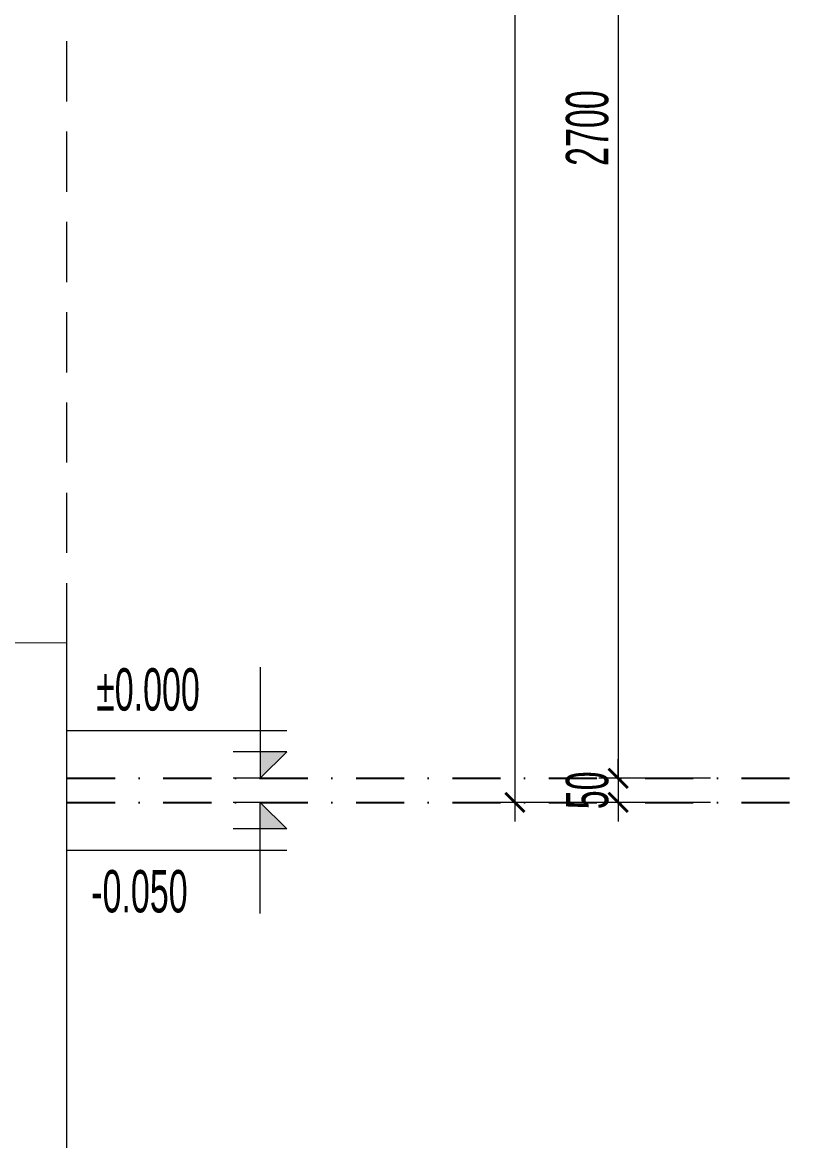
# Model space of a CAD drawing. Header units: inches. Extents: x 274208 to 641690, y -81912 to 129129.
# Drawn here: x 451310 to 452918, y -13170 to -10848 of the extents above; entities that cross this region are included whole.
import ezdxf
from ezdxf.enums import TextEntityAlignment as Align

# ---------------------------------------------------------------- set-up
doc = ezdxf.new("R2010")
doc.units = ezdxf.units.IN
doc.header["$MEASUREMENT"] = 0
doc.header["$PDMODE"] = 3
doc.linetypes.add('$1$HIDDEN', pattern=[0.375, 0.25, -0.125])
doc.linetypes.add('DASHDOT', pattern=[1, 0.5, -0.25, 0, -0.25])
for name, color, linetype, lineweight in [('05.Text', 253, 'Continuous', 18), ('08.Dim', 156, 'Continuous', 15), ('Alliance-manh', 8, 'Continuous', 13), ('DIM', 252, 'Continuous', 20)]:
    doc.layers.add(name, color=color, linetype=linetype, lineweight=lineweight)
doc.layers.add('text', color=7, linetype='Continuous')
doc.layers.add('TRUC', color=250, linetype='DASHDOT')
doc.styles.add('TT5_Text Dim', font='hoatbif.shx', dxfattribs={"width": 0.6})
doc.dimstyles.new('TT5_Dim 1-40', dxfattribs={"dimscale": 40, "dimtxt": 2.2, "dimasz": 1, "dimexe": 1, "dimexo": 0.5, "dimgap": 0.5, "dimtad": 1, "dimdec": 0, "dimzin": 0, "dimdsep": 46, "dimtxsty": 'TT5_Text Dim', "dimblk": 'ARCHTICK', "dimcen": 0, "dimdle": 1, "dimclrd": 256, "dimclre": 256, "dimclrt": 1, "dimadec": 0, "dimazin": 0, "dimtfac": 0.015, "dimtdec": 0, "dimtix": 1, "dimtmove": 2, "dimatfit": 3, "dimldrblk": 'DOT', "dimfxl": 1, "dimtolj": 1, "dimtzin": 0, "dimlwd": -1, "dimlwe": -1, "dimarcsym": 1})

# ---------------------------------------------------------------- blocks, each defined once
blk = doc.blocks.new('A$C4E7C6F34')
at = {"layer": 'DIM'}
blk.add_hatch(color=256, dxfattribs=at).paths.add_polyline_path([(-38.5, 0), (-38.5, 137.8), (-177.6, 137.8)])
for p, q in [((-38.5, 576), (-38.5, 0)), ((964.2, 247.8), (-177.6, 247.8)), ((-177.6, 137.8), (100.7, 137.8)), ((-177.6, 137.8), (-38.5, 0)), ((-177.6, 0), (100.6, 0))]:
    blk.add_line(p, q, dxfattribs=at)
at = {"layer": 'text', "style": 'TT5_Text Dim', "flags": 8}
blk.add_attdef('%%P0.000', text='', height=220, dxfattribs=at).set_placement((102.4, 461.3), align=Align.MIDDLE_LEFT)
blk = doc.blocks.new('_ARCHTICK')
at = {"color": 0, "linetype": 'ByBlock', "const_width": 0.15}
blk.add_lwpolyline([(-0.5, -0.5), (0.5, 0.5)], dxfattribs=at)
blk = doc.blocks.new('*D1271')
at = {"layer": '08.Dim', "transparency": 16777216}
for p, q in [((452547.4, -9677.3), (452547.4, -12457.3)), ((452739.1, -9717.3), (452507.4, -9717.3)), ((452739.1, -12417.3), (452507.4, -12417.3))]:
    blk.add_line(p, q, dxfattribs=at)
at = {"layer": 'Defpoints', "color": 0, "transparency": 16777216}
for p in [(452759.1, -9717.3), (452547.4, -12417.3), (452759.1, -12417.3)]:
    blk.add_point(p, dxfattribs=at)
at = {"layer": '08.Dim', "transparency": 16777216, "xscale": 40, "yscale": 40, "zscale": 40}
for p, rotation in [((452547.4, -9717.3), 90), ((452547.4, -12417.3), 270)]:
    blk.add_blockref('_ARCHTICK', p, dxfattribs=dict(at, rotation=rotation))
at = {"layer": '08.Dim', "color": 1, "transparency": 16777216, "insert": (452483.4, -11067.3), "char_height": 88, "attachment_point": 5, "rotation": 90, "style": 'TT5_Text Dim'}
blk.add_mtext('\\A1;2700', dxfattribs=at)
blk = doc.blocks.new('_DOT')
at = {"color": 1, "linetype": 'ByBlock'}
blk.add_line((-0.5, 0), (-1, 0), dxfattribs=at)
at = {"color": 1, "linetype": 'ByBlock', "const_width": 0.5}
blk.add_lwpolyline([(-0.25, 0, 1), (0.25, 0, 1)], format="xyb", close=True, dxfattribs=at)
blk = doc.blocks.new('*D1272')
at = {"layer": '08.Dim', "transparency": 16777216}
for p, q in [((452547.4, -12417.3), (452547.4, -12377.3)), ((452739.1, -12417.3), (452507.4, -12417.3)), ((452547.4, -12417.3), (452547.4, -12467.3)), ((452739.1, -12467.3), (452507.4, -12467.3)), ((452547.4, -12467.3), (452547.4, -12507.3))]:
    blk.add_line(p, q, dxfattribs=at)
at = {"layer": 'Defpoints', "color": 0, "transparency": 16777216}
for p in [(452759.1, -12417.3), (452547.4, -12467.3), (452759.1, -12467.3)]:
    blk.add_point(p, dxfattribs=at)
at = {"layer": '08.Dim', "transparency": 16777216, "xscale": 40, "yscale": 40, "zscale": 40}
for p, rotation in [((452547.4, -12417.3), 270), ((452547.4, -12467.3), 90)]:
    blk.add_blockref('_ARCHTICK', p, dxfattribs=dict(at, rotation=rotation))
at = {"layer": '08.Dim', "color": 1, "transparency": 16777216, "insert": (452483.4, -12442.3), "char_height": 88, "attachment_point": 5, "rotation": 90, "style": 'TT5_Text Dim'}
blk.add_mtext('\\A1;50', dxfattribs=at)
blk = doc.blocks.new('*D1273')
at = {"layer": '08.Dim', "transparency": 16777216}
for p, q in [((452333.1, -8577.3), (452333.1, -12507.3)), ((452739.1, -8617.3), (452293.1, -8617.3)), ((452739.1, -12467.3), (452293.1, -12467.3))]:
    blk.add_line(p, q, dxfattribs=at)
at = {"layer": 'Defpoints', "color": 0, "transparency": 16777216}
for p in [(452759.1, -8617.3), (452333.1, -12467.3), (452759.1, -12467.3)]:
    blk.add_point(p, dxfattribs=at)
at = {"layer": '08.Dim', "transparency": 16777216, "xscale": 40, "yscale": 40, "zscale": 40}
for p, rotation in [((452333.1, -8617.3), 90), ((452333.1, -12467.3), 270)]:
    blk.add_blockref('_ARCHTICK', p, dxfattribs=dict(at, rotation=rotation))
at = {"layer": '08.Dim', "color": 1, "transparency": 16777216, "insert": (452269.1, -10542.3), "char_height": 88, "attachment_point": 5, "rotation": 90, "style": 'TT5_Text Dim'}
blk.add_mtext('\\A1;3850', dxfattribs=at)

msp = doc.modelspace()

# ---------------------------------------------------------------- linework, layer by layer
at = {"layer": '05.Text', "color": 6, "linetype": '$1$HIDDEN', "ltscale": 500}
msp.add_line((451402.7, -12136.9), (451402.7, -3290.3), dxfattribs=at)
at = {"layer": 'Alliance-manh', "ltscale": 2}
msp.add_lwpolyline([(451402.7, -14610.2), (451402.7, -12136.9), (444454.5, -12134.3)], dxfattribs=at)
at = {"layer": 'TRUC', "ltscale": 200}
for points in [[(451402.7, -12417.3), (458514.4, -12417.3)], [(451402.7, -12467.3), (458514.4, -12467.3)]]:
    msp.add_lwpolyline(points, dxfattribs=at)

# ---------------------------------------------------------------- block references
at = {"layer": '08.Dim'}
ref = msp.add_blockref('A$C4E7C6F34', (451788.4, -12417.3), dxfattribs=dict(at, xscale=-0.4, yscale=0.4, zscale=0.4))
ref.add_attrib('%%P0.000', '%%P0.000', dxfattribs={"layer": 'text', "height": 88, "style": 'TT5_Text Dim', "width": 0.6, "flags": 8}).set_placement((451463.3, -12232.7), align=Align.MIDDLE_LEFT)
ref = msp.add_blockref('A$C4E7C6F34', (451788.4, -12467.3), dxfattribs=dict(at, xscale=0.4, yscale=0.4, zscale=0.4, rotation=180))
ref.add_attrib('%%P0.000', '-0.050', dxfattribs={"layer": 'text', "height": 88, "style": 'TT5_Text Dim', "width": 0.6, "flags": 8}).set_placement((451453.2, -12651.8), align=Align.MIDDLE_LEFT)

# ---------------------------------------------------------------- dimensions: what is measured, and where the dimension line sits
for base, p1, p2, picture, middle in [((452333.1, -12467.3), (452759.1, -8617.3), (452759.1, -12467.3), '*D1273', (452269.1, -10542.3)), ((452547.4, -12417.3), (452759.1, -9717.3), (452759.1, -12417.3), '*D1271', (452483.4, -11067.3)), ((452547.4, -12467.3), (452759.1, -12417.3), (452759.1, -12467.3), '*D1272', (452483.4, -12442.3))]:
    dim = msp.add_linear_dim(base=base, p1=p1, p2=p2, angle=90, dimstyle='TT5_Dim 1-40', dxfattribs=at)
    dim.commit()
    dim.dimension.update_dxf_attribs({"geometry": picture, "text_midpoint": middle})

doc.saveas('drawing.dxf')
